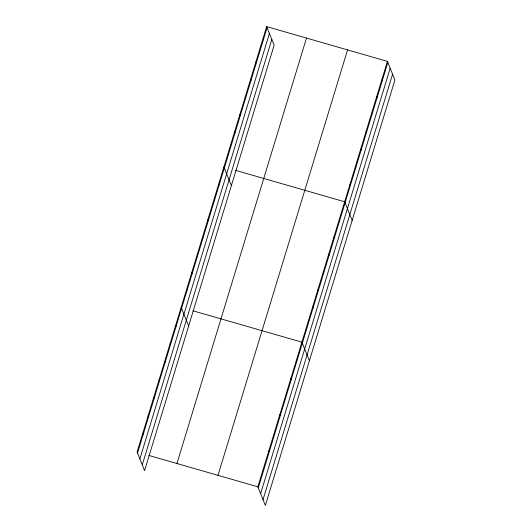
<?xml version="1.0" encoding="UTF-8"?>
<svg xmlns="http://www.w3.org/2000/svg" width="532" height="532" viewBox="0 0 532 532"><rect width="100%" height="100%" fill="white"/><g stroke="black" fill="none" stroke-linecap="round" stroke-linejoin="round"><path stroke-width="0.8" d="M266.638 26.6L137.083 452.034L144.591 470.621L274.146 45.187L266.638 26.6L387.409 61.38L394.917 79.966L265.362 505.4L257.854 486.813L387.409 61.38M137.515 453.098L267.071 27.664M139.85 458.883L269.405 33.45M142.257 464.842L271.812 39.408M176.937 463.512L306.492 38.078M218 475.335L347.556 49.902M258.279 487.877L387.835 62.444M260.62 493.656L390.175 68.222M263.027 499.615L392.583 74.181M235.61 170.366L344.656 201.774L352.164 220.361M192.857 310.761L301.903 342.162L309.411 360.749M148.807 455.412L257.854 486.813M382.062 78.929L382.495 79.993M376.716 96.478L377.148 97.542M371.376 114.028L371.802 115.092M366.029 131.577L366.462 132.641M360.683 149.126L361.115 150.19M355.343 166.676L355.768 167.74M349.996 184.225L350.428 185.282M339.31 219.317L339.742 220.381M261.292 44.149L261.724 45.213M333.963 236.866L334.395 237.93M255.952 61.699L256.377 62.763M328.623 254.416L329.049 255.48M250.605 79.248L251.038 80.312M323.276 271.965L323.709 273.029M245.259 96.797L245.691 97.861M317.93 289.514L318.362 290.578M239.919 114.347L240.344 115.411M312.59 307.064L313.016 308.128M234.572 131.896L235.004 132.96M307.243 324.613L307.676 325.677M229.232 149.445L229.658 150.509M223.886 166.995L231.393 185.582M296.397 360.244L296.823 361.308M218.539 184.544L218.971 185.608M290.891 378.325L291.317 379.389M213.199 202.094L213.625 203.157M285.385 396.407L285.81 397.471M207.852 219.643L208.285 220.707M279.879 414.488L280.304 415.552M202.506 237.192L202.938 238.256M274.372 432.569L274.798 433.633M197.166 254.742L197.591 255.806M268.866 450.651L269.292 451.715M191.819 272.291L192.252 273.355M263.36 468.732L263.786 469.796M186.479 289.84L186.905 290.904M181.133 307.39L188.641 325.976M175.627 325.464L176.059 326.528M170.12 343.546L170.553 344.61M164.614 361.627L165.046 362.691M159.108 379.708L159.54 380.772M153.602 397.79L154.034 398.854M148.095 415.871L148.528 416.935M142.589 433.952L143.022 435.016"/></g></svg>
